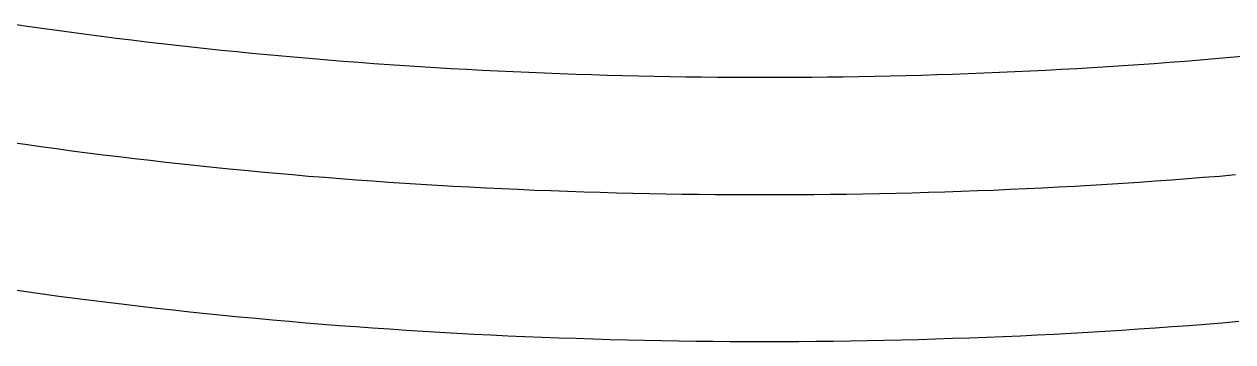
# Model space of a CAD drawing. Extents: x 4 to 588, y 3 to 416.
# Drawn here: x 447.53 to 453.16, y 396.88 to 398.36 of the extents above; entities that cross this region are included whole.
import ezdxf

# ---------------------------------------------------------------- set-up
doc = ezdxf.new("R2010")
doc.units = 0
doc.header["$LTSCALE"] = 0.5
doc.header["$MEASUREMENT"] = 0
doc.layers.add('M2-2-0', color=7, linetype='Continuous')

msp = doc.modelspace()

# ---------------------------------------------------------------- linework, layer by layer
at = {"layer": 'M2-2-0', "color": 7, "linetype": 'Continuous'}
for p, q in [((447.5447, 398.3497), (447.4756, 398.3597)), ((447.6139, 398.3399), (447.5447, 398.3497)), ((447.6832, 398.3302), (447.6139, 398.3399)), ((447.7526, 398.3208), (447.6832, 398.3302)), ((447.822, 398.3116), (447.7526, 398.3208)), ((447.8916, 398.3026), (447.822, 398.3116)), ((447.9612, 398.2938), (447.8916, 398.3026)), ((448.031, 398.2853), (447.9612, 398.2938)), ((448.1008, 398.2769), (448.031, 398.2853)), ((448.1708, 398.2687), (448.1008, 398.2769)), ((448.2408, 398.2608), (448.1708, 398.2687)), ((448.3109, 398.253), (448.2408, 398.2608)), ((448.3812, 398.2455), (448.3109, 398.253)), ((448.4515, 398.2381), (448.3812, 398.2455)), ((448.522, 398.231), (448.4515, 398.2381)), ((448.5925, 398.224), (448.522, 398.231)), ((448.6632, 398.2173), (448.5925, 398.224)), ((448.734, 398.2108), (448.6632, 398.2173)), ((448.8049, 398.2045), (448.734, 398.2108)), ((448.8759, 398.1984), (448.8049, 398.2045)), ((448.947, 398.1925), (448.8759, 398.1984)), ((449.0183, 398.1868), (448.947, 398.1925)), ((449.0896, 398.1813), (449.0183, 398.1868)), ((449.1611, 398.1761), (449.0896, 398.1813)), ((449.2328, 398.171), (449.1611, 398.1761)), ((449.3045, 398.1661), (449.2328, 398.171)), ((449.3764, 398.1615), (449.3045, 398.1661)), ((452.6534, 398.1661), (452.5816, 398.1615)), ((452.7251, 398.171), (452.6534, 398.1661)), ((452.7968, 398.1761), (452.7251, 398.171)), ((452.8683, 398.1813), (452.7968, 398.1761)), ((452.9397, 398.1868), (452.8683, 398.1813)), ((453.0111, 398.1925), (452.9397, 398.1868)), ((453.0823, 398.1984), (453.0111, 398.1925)), ((453.1534, 398.2045), (453.0823, 398.1984)), ((453.2244, 398.2108), (453.1534, 398.2045)), ((449.4484, 398.157), (449.3764, 398.1615)), ((449.5205, 398.1528), (449.4484, 398.157)), ((449.5928, 398.1488), (449.5205, 398.1528)), ((449.6652, 398.1449), (449.5928, 398.1488)), ((449.7377, 398.1413), (449.6652, 398.1449)), ((449.8104, 398.1379), (449.7377, 398.1413)), ((449.8831, 398.1347), (449.8104, 398.1379)), ((449.9559, 398.1317), (449.8831, 398.1347)), ((450.0289, 398.1289), (449.9559, 398.1317)), ((450.1019, 398.1263), (450.0289, 398.1289)), ((450.1749, 398.1239), (450.1019, 398.1263)), ((450.2481, 398.1218), (450.1749, 398.1239)), ((450.3213, 398.1198), (450.2481, 398.1218)), ((450.3945, 398.1181), (450.3213, 398.1198)), ((450.4678, 398.1165), (450.3945, 398.1181)), ((450.5411, 398.1152), (450.4678, 398.1165)), ((450.6145, 398.114), (450.5411, 398.1152)), ((450.6879, 398.1131), (450.6145, 398.114)), ((450.7612, 398.1124), (450.6879, 398.1131)), ((450.8346, 398.1119), (450.7612, 398.1124)), ((450.908, 398.1115), (450.8346, 398.1119)), ((450.9814, 398.1114), (450.908, 398.1115)), ((451.0547, 398.1115), (450.9814, 398.1114)), ((451.128, 398.1119), (451.0547, 398.1115)), ((451.2013, 398.1124), (451.128, 398.1119)), ((451.2745, 398.1131), (451.2013, 398.1124)), ((451.3477, 398.114), (451.2745, 398.1131)), ((451.4208, 398.1152), (451.3477, 398.114)), ((451.4939, 398.1165), (451.4208, 398.1152)), ((451.5669, 398.118), (451.4939, 398.1165)), ((451.6399, 398.1198), (451.5669, 398.118)), ((451.7128, 398.1218), (451.6399, 398.1198)), ((451.7856, 398.1239), (451.7128, 398.1218)), ((451.8583, 398.1263), (451.7856, 398.1239)), ((451.931, 398.1289), (451.8583, 398.1263)), ((452.0036, 398.1317), (451.931, 398.1289)), ((452.0762, 398.1347), (452.0036, 398.1317)), ((452.1486, 398.1379), (452.0762, 398.1347)), ((452.221, 398.1413), (452.1486, 398.1379)), ((452.2933, 398.1449), (452.221, 398.1413)), ((452.3655, 398.1487), (452.2933, 398.1449)), ((452.4376, 398.1528), (452.3655, 398.1487)), ((452.5096, 398.157), (452.4376, 398.1528)), ((452.5816, 398.1615), (452.5096, 398.157)), ((447.5363, 397.7993), (447.4639, 397.8096)), ((447.6088, 397.7892), (447.5363, 397.7993)), ((447.6813, 397.7794), (447.6088, 397.7892)), ((447.754, 397.7697), (447.6813, 397.7794)), ((447.8268, 397.7603), (447.754, 397.7697)), ((447.8996, 397.7511), (447.8268, 397.7603)), ((447.9726, 397.7422), (447.8996, 397.7511)), ((448.0456, 397.7334), (447.9726, 397.7422)), ((448.1188, 397.7249), (448.0456, 397.7334)), ((448.192, 397.7166), (448.1188, 397.7249)), ((448.2654, 397.7085), (448.192, 397.7166)), ((448.3389, 397.7006), (448.2654, 397.7085)), ((448.4125, 397.693), (448.3389, 397.7006)), ((448.4862, 397.6856), (448.4125, 397.693)), ((448.56, 397.6784), (448.4862, 397.6856)), ((448.6339, 397.6714), (448.56, 397.6784)), ((448.708, 397.6647), (448.6339, 397.6714)), ((448.7821, 397.6581), (448.708, 397.6647)), ((448.8565, 397.6518), (448.7821, 397.6581)), ((453.176, 397.6581), (453.1016, 397.6518)), ((448.9309, 397.6457), (448.8565, 397.6518)), ((449.0054, 397.6398), (448.9309, 397.6457)), ((449.0801, 397.6342), (449.0054, 397.6398)), ((449.1549, 397.6288), (449.0801, 397.6342)), ((449.2299, 397.6236), (449.1549, 397.6288)), ((449.305, 397.6186), (449.2299, 397.6236)), ((449.3802, 397.6138), (449.305, 397.6186)), ((449.4555, 397.6093), (449.3802, 397.6138)), ((449.531, 397.605), (449.4555, 397.6093)), ((449.6067, 397.6009), (449.531, 397.605)), ((452.4272, 397.6049), (452.3518, 397.6009)), ((452.5026, 397.6093), (452.4272, 397.6049)), ((452.5778, 397.6138), (452.5026, 397.6093)), ((452.6529, 397.6186), (452.5778, 397.6138)), ((452.728, 397.6236), (452.6529, 397.6186)), ((452.8029, 397.6288), (452.728, 397.6236)), ((452.8777, 397.6342), (452.8029, 397.6288)), ((452.9525, 397.6398), (452.8777, 397.6342)), ((453.0271, 397.6457), (452.9525, 397.6398)), ((453.1016, 397.6518), (453.0271, 397.6457)), ((449.6824, 397.597), (449.6067, 397.6009)), ((449.7583, 397.5933), (449.6824, 397.597)), ((449.8343, 397.5899), (449.7583, 397.5933)), ((449.9103, 397.5867), (449.8343, 397.5899)), ((449.9865, 397.5837), (449.9103, 397.5867)), ((450.0628, 397.5809), (449.9865, 397.5837)), ((450.1391, 397.5784), (450.0628, 397.5809)), ((450.2155, 397.5761), (450.1391, 397.5784)), ((450.292, 397.574), (450.2155, 397.5761)), ((450.3685, 397.5721), (450.292, 397.574)), ((450.445, 397.5704), (450.3685, 397.5721)), ((450.5216, 397.569), (450.445, 397.5704)), ((450.5982, 397.5678), (450.5216, 397.569)), ((450.6749, 397.5668), (450.5982, 397.5678)), ((450.7515, 397.566), (450.6749, 397.5668)), ((450.8282, 397.5654), (450.7515, 397.566)), ((450.9048, 397.5651), (450.8282, 397.5654)), ((450.9814, 397.565), (450.9048, 397.5651)), ((451.058, 397.5651), (450.9814, 397.565)), ((451.1346, 397.5654), (451.058, 397.5651)), ((451.2112, 397.566), (451.1346, 397.5654)), ((451.2877, 397.5668), (451.2112, 397.566)), ((451.3641, 397.5678), (451.2877, 397.5668)), ((451.4405, 397.569), (451.3641, 397.5678)), ((451.5168, 397.5704), (451.4405, 397.569)), ((451.5931, 397.5721), (451.5168, 397.5704)), ((451.6693, 397.574), (451.5931, 397.5721)), ((451.7454, 397.5761), (451.6693, 397.574)), ((451.8215, 397.5784), (451.7454, 397.5761)), ((451.8975, 397.5809), (451.8215, 397.5784)), ((451.9734, 397.5837), (451.8975, 397.5809)), ((452.0493, 397.5867), (451.9734, 397.5837)), ((452.125, 397.5899), (452.0493, 397.5867)), ((452.2007, 397.5933), (452.125, 397.5899)), ((452.2763, 397.597), (452.2007, 397.5933)), ((452.3518, 397.6009), (452.2763, 397.597)), ((447.5407, 397.114), (447.465, 397.1247)), ((447.6164, 397.1036), (447.5407, 397.114)), ((447.6923, 397.0934), (447.6164, 397.1036)), ((447.7682, 397.0835), (447.6923, 397.0934)), ((447.8443, 397.0738), (447.7682, 397.0835)), ((447.9205, 397.0643), (447.8443, 397.0738)), ((447.9967, 397.0551), (447.9205, 397.0643)), ((448.0731, 397.0461), (447.9967, 397.0551)), ((448.1496, 397.0373), (448.0731, 397.0461)), ((448.2262, 397.0288), (448.1496, 397.0373)), ((448.303, 397.0205), (448.2262, 397.0288)), ((448.3798, 397.0125), (448.303, 397.0205)), ((448.4568, 397.0047), (448.3798, 397.0125)), ((448.5339, 396.9972), (448.4568, 397.0047)), ((448.6111, 396.9899), (448.5339, 396.9972)), ((448.6884, 396.9828), (448.6111, 396.9899)), ((448.7659, 396.9759), (448.6884, 396.9828)), ((448.8435, 396.9693), (448.7659, 396.9759)), ((448.9212, 396.963), (448.8435, 396.9693)), ((448.9991, 396.9569), (448.9212, 396.963)), ((449.0771, 396.951), (448.9991, 396.9569)), ((449.1552, 396.9454), (449.0771, 396.951)), ((449.2335, 396.94), (449.1552, 396.9454)), ((449.312, 396.9348), (449.2335, 396.94)), ((449.3905, 396.9299), (449.312, 396.9348)), ((449.4692, 396.9252), (449.3905, 396.9299)), ((452.5675, 396.9299), (452.489, 396.9252)), ((452.646, 396.9348), (452.5675, 396.9299)), ((452.7243, 396.94), (452.646, 396.9348)), ((452.8026, 396.9454), (452.7243, 396.94)), ((452.8807, 396.951), (452.8026, 396.9454)), ((452.9587, 396.9569), (452.8807, 396.951)), ((453.0366, 396.963), (452.9587, 396.9569)), ((453.1144, 396.9693), (453.0366, 396.963)), ((453.1921, 396.9759), (453.1144, 396.9693)), ((449.5481, 396.9208), (449.4692, 396.9252)), ((449.6271, 396.9166), (449.5481, 396.9208)), ((449.7062, 396.9126), (449.6271, 396.9166)), ((449.7854, 396.9089), (449.7062, 396.9126)), ((449.8647, 396.9055), (449.7854, 396.9089)), ((449.9442, 396.9022), (449.8647, 396.9055)), ((450.0237, 396.8992), (449.9442, 396.9022)), ((450.1032, 396.8965), (450.0237, 396.8992)), ((450.1829, 396.8939), (450.1032, 396.8965)), ((450.2626, 396.8917), (450.1829, 396.8939)), ((450.3424, 396.8896), (450.2626, 396.8917)), ((450.4222, 396.8878), (450.3424, 396.8896)), ((450.5021, 396.8863), (450.4222, 396.8878)), ((450.582, 396.885), (450.5021, 396.8863)), ((450.6619, 396.8839), (450.582, 396.885)), ((450.7418, 396.883), (450.6619, 396.8839)), ((450.8217, 396.8824), (450.7418, 396.883)), ((450.9016, 396.8821), (450.8217, 396.8824)), ((450.9815, 396.882), (450.9016, 396.8821)), ((451.0614, 396.8821), (450.9815, 396.882)), ((451.1412, 396.8824), (451.0614, 396.8821)), ((451.221, 396.883), (451.1412, 396.8824)), ((451.3008, 396.8839), (451.221, 396.883)), ((451.3805, 396.885), (451.3008, 396.8839)), ((451.4602, 396.8863), (451.3805, 396.885)), ((451.5397, 396.8878), (451.4602, 396.8863)), ((451.6193, 396.8896), (451.5397, 396.8878)), ((451.6987, 396.8917), (451.6193, 396.8896)), ((451.7781, 396.8939), (451.6987, 396.8917)), ((451.8574, 396.8965), (451.7781, 396.8939)), ((451.9366, 396.8992), (451.8574, 396.8965)), ((452.0158, 396.9022), (451.9366, 396.8992)), ((452.0949, 396.9054), (452.0158, 396.9022)), ((452.1739, 396.9089), (452.0949, 396.9054)), ((452.2528, 396.9126), (452.1739, 396.9089)), ((452.3316, 396.9166), (452.2528, 396.9126)), ((452.4104, 396.9208), (452.3316, 396.9166)), ((452.489, 396.9252), (452.4104, 396.9208))]:
    msp.add_line(p, q, dxfattribs=at)

doc.saveas('drawing.dxf')
